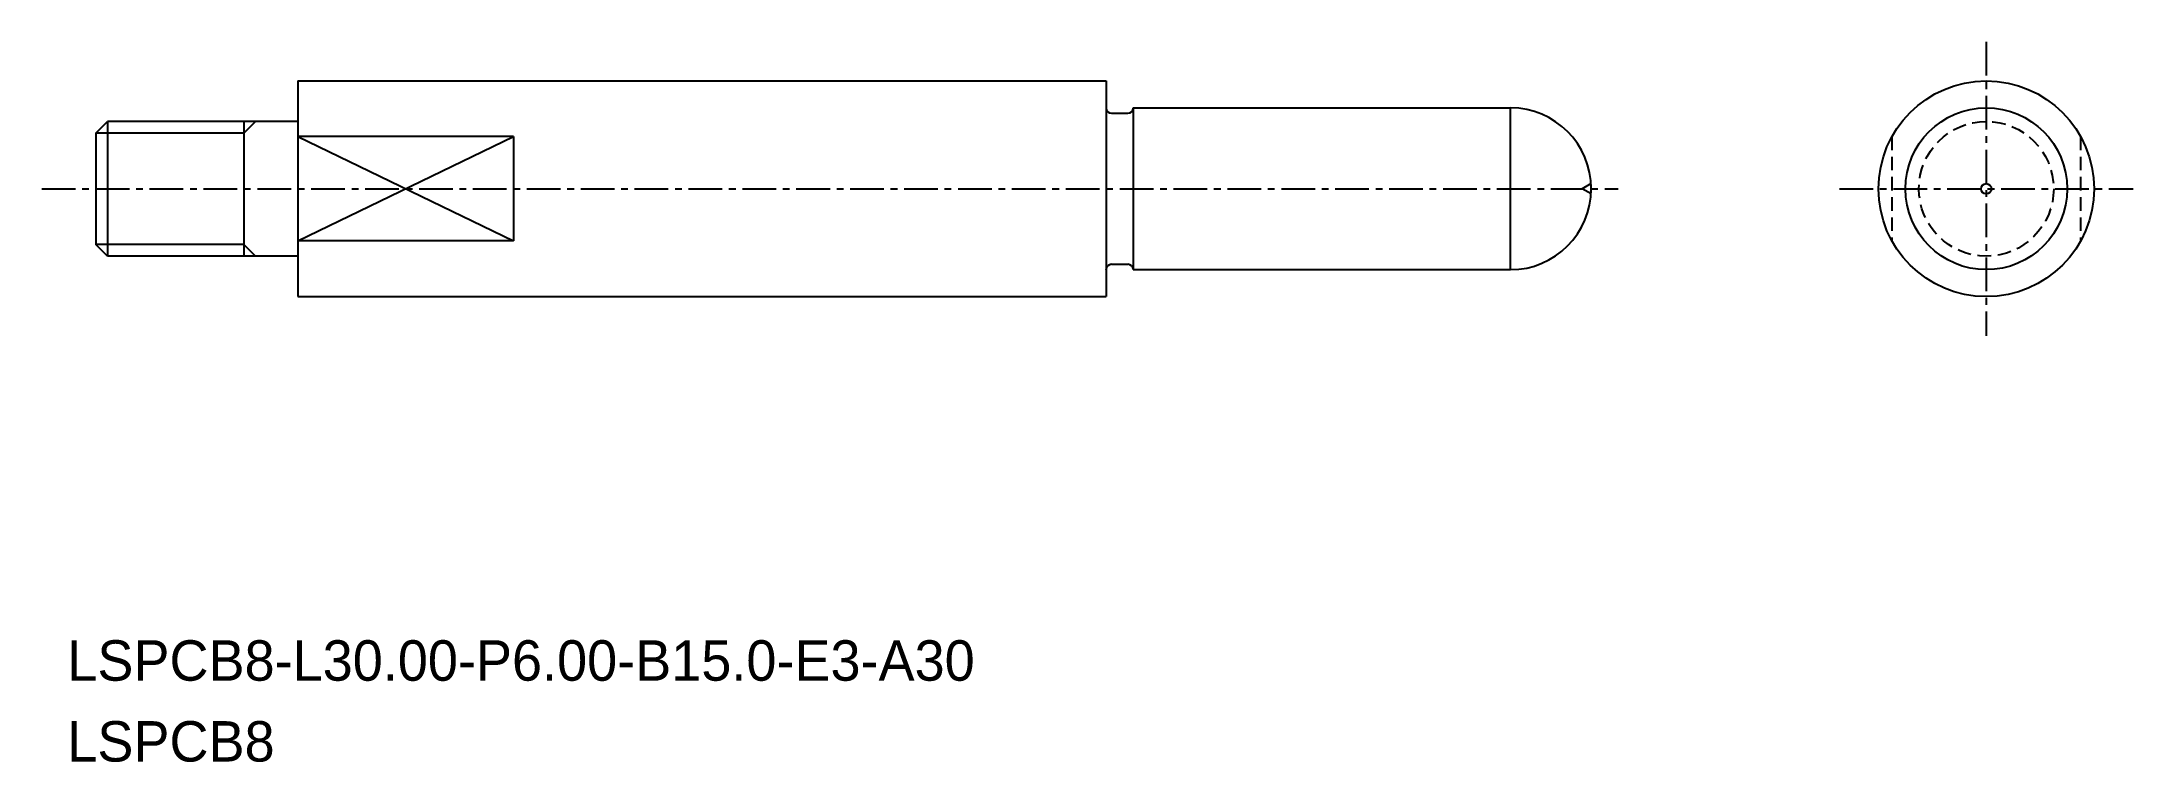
# Model space of a CAD drawing. Extents: x -1030.9 to -953.3, y -485 to -458.2.
import ezdxf

# ---------------------------------------------------------------- set-up
doc = ezdxf.new("R2010")
doc.units = 0
doc.linetypes.add('CENTER', pattern=[2, 1.25, -0.25, 0.25, -0.25])
doc.linetypes.add('DASHED', pattern=[0.75, 0.5, -0.25])
doc.layers.get('0').update_dxf_attribs({"linetype": 'CONTINUOUS'})
doc.layers.add('CENTER', color=1, linetype='CENTER')

msp = doc.modelspace()

# ---------------------------------------------------------------- linework, layer by layer
at = {"color": 7, "linetype": 'CONTINUOUS'}
for p, q in [((-1021.42, -459.698), (-991.42, -459.698)), ((-991.42, -460.688), (-991.42, -460.698)), ((-991.22, -460.898), (-990.62, -460.898)), ((-990.42, -460.698), (-976.42, -460.698)), ((-990.42, -460.698), (-990.42, -460.698)), ((-1021.42, -461.198), (-1028.487, -461.198)), ((-1021.42, -466.198), (-1028.487, -466.198)), ((-991.42, -466.708), (-991.42, -466.698)), ((-991.22, -466.498), (-990.62, -466.498)), ((-990.42, -466.698), (-990.42, -466.698)), ((-990.42, -466.698), (-976.42, -466.698)), ((-1021.42, -467.698), (-991.42, -467.698))]:
    msp.add_line(p, q, dxfattribs=at)
for p, q in [((-1021.42, -459.698), (-1021.42, -467.698)), ((-991.42, -459.698), (-991.42, -467.698)), ((-990.42, -460.698), (-990.42, -466.698)), ((-1028.92, -461.631), (-1028.487, -461.198)), ((-1028.92, -461.631), (-1028.92, -465.765)), ((-1028.487, -461.198), (-1028.487, -466.198)), ((-1023.42, -461.198), (-1023.42, -466.198)), ((-1013.42, -461.761), (-1021.42, -461.761)), ((-1013.42, -461.761), (-1013.42, -465.634)), ((-1013.42, -465.634), (-1021.42, -465.634)), ((-1028.487, -466.198), (-1028.92, -465.765))]:
    msp.add_line(p, q)
at = {"linetype": 'CONTINUOUS'}
msp.add_line((-976.42, -466.698), (-976.42, -460.698), dxfattribs=at)
at = {"color": 3, "linetype": 'CONTINUOUS'}
for p, q in [((-1023.42, -461.631), (-1028.92, -461.631)), ((-1023.42, -461.631), (-1022.987, -461.198)), ((-1023.42, -465.765), (-1028.92, -465.765)), ((-1022.987, -466.198), (-1023.42, -465.765))]:
    msp.add_line(p, q, dxfattribs=at)
at = {"color": 3}
for p, q in [((-1021.42, -465.634), (-1013.42, -461.761)), ((-1021.42, -461.761), (-1013.42, -465.634)), ((-973.42, -463.506), (-973.759, -463.698)), ((-973.42, -463.89), (-973.759, -463.698))]:
    msp.add_line(p, q, dxfattribs=at)
at = {"color": 3, "linetype": 'DASHED'}
for p, q in [((-962.259, -461.761), (-962.259, -465.634)), ((-955.259, -461.761), (-955.259, -465.634))]:
    msp.add_line(p, q, dxfattribs=at)
at = {"linetype": 'CONTINUOUS'}
msp.add_circle((-958.759, -463.698), 4, dxfattribs=at)
for radius in [3, 0.192]:
    msp.add_circle((-958.759, -463.698), radius)
at = {"color": 3, "linetype": 'DASHED'}
msp.add_circle((-958.759, -463.698), 2.5, dxfattribs=at)
at = {"color": 7, "linetype": 'CONTINUOUS'}
for centre, start, end in [((-991.22, -460.698), 180, 270), ((-990.62, -460.698), 270, 0), ((-991.22, -466.698), 90, 180), ((-990.62, -466.698), 0, 90)]:
    msp.add_arc(centre, 0.2, start, end, dxfattribs=at)
msp.add_arc((-976.42, -463.698), 3, 270, 90)
at = {"layer": 'CENTER', "color": 1, "linetype": 'CENTER'}
for p, q in [((-958.759, -458.248), (-958.759, -469.148)), ((-1030.92, -463.698), (-972.42, -463.698)), ((-964.209, -463.698), (-953.309, -463.698))]:
    msp.add_line(p, q, dxfattribs=at)

# ---------------------------------------------------------------- texts
for s, p in [('LSPCB8-L30.00-P6.00-B15.0-E3-A30', (-1029.974, -481.947)), ('LSPCB8', (-1029.974, -484.947))]:
    msp.add_text(s, height=1.5).set_placement(p)

doc.saveas('drawing.dxf')
